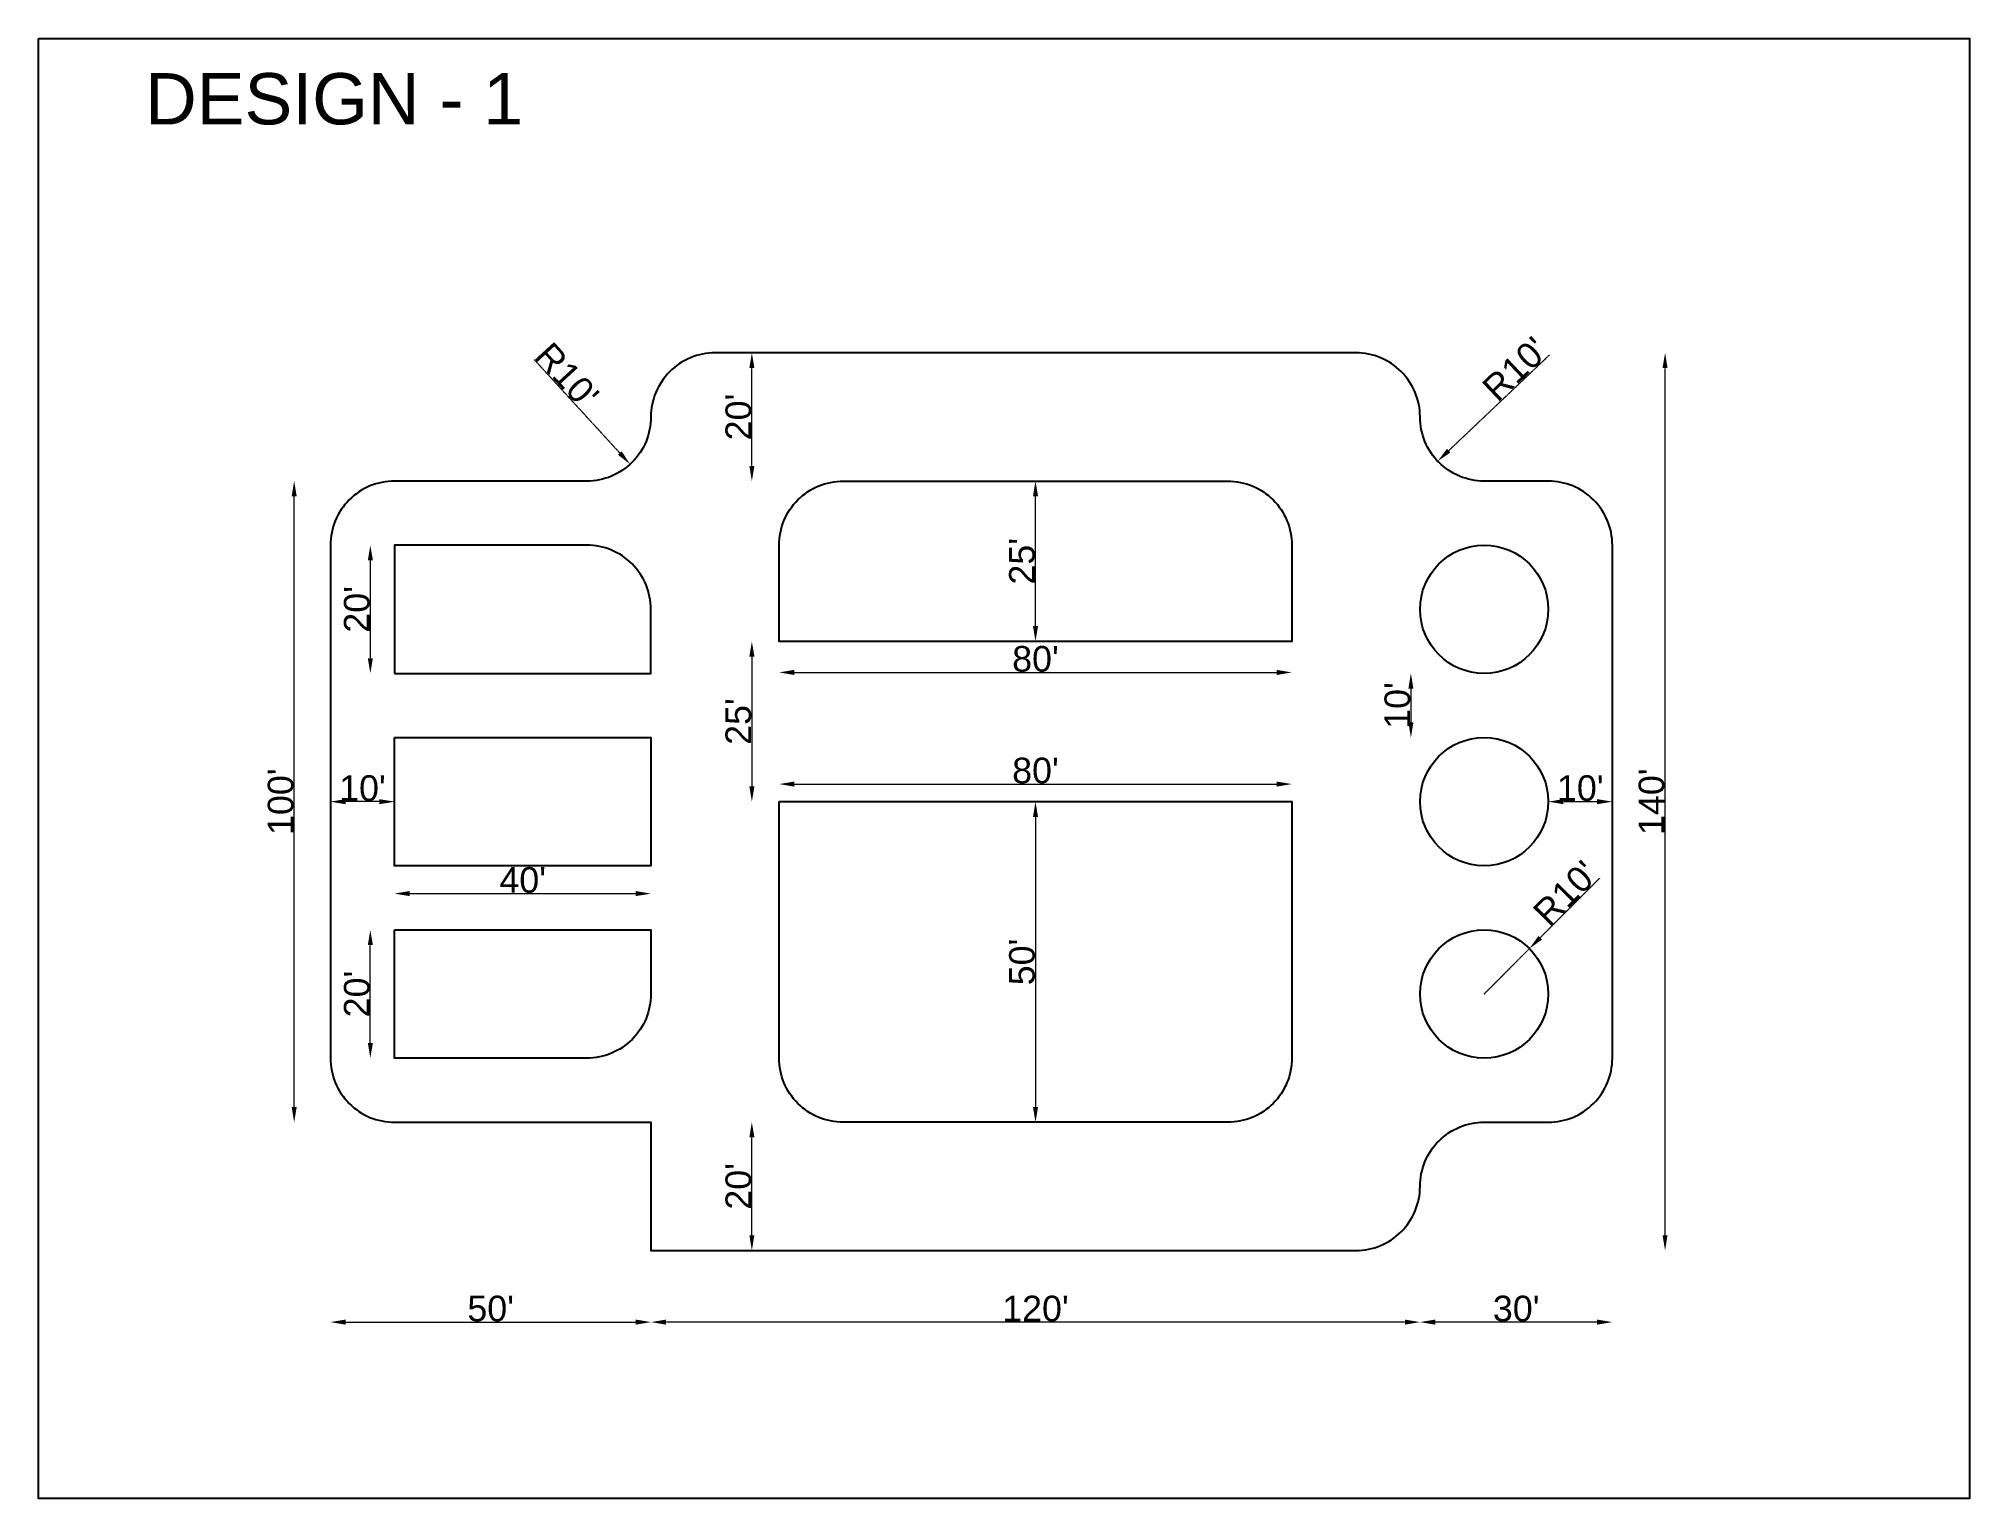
# Model space of a CAD drawing. Header units: inches. Extents: x 17764 to 21379, y -7058 to -4326.
import ezdxf

# ---------------------------------------------------------------- set-up
doc = ezdxf.new("R2010")
doc.units = ezdxf.units.IN
doc.header["$MEASUREMENT"] = 0
doc.header["$PDMODE"] = 66
doc.linetypes.add('HIDDEN', pattern=[0.375, 0.25, -0.125])
doc.layers.add('GF-wall', color=7, linetype='Continuous')
doc.styles.get("Standard").update_dxf_attribs({"font": 'arial.ttf'})
doc.dimstyles.new('ISO-25', dxfattribs={"dimtxt": 48, "dimasz": 28.5, "dimexe": 0.1875, "dimexo": 0.625, "dimtad": 1, "dimdec": 0, "dimlunit": 3, "dimtxsty": 'Standard', "dimcen": 2.5, "dimse1": 1, "dimse2": 1, "dimadec": 0, "dimazin": 0, "dimtfac": 1, "dimtdec": 0, "dimtmove": 0, "dimatfit": 3, "dimfxl": 1, "dimlwd": 15, "dimarcsym": 0})

# ---------------------------------------------------------------- blocks, each defined once
blk = doc.blocks.new('*D165')
at = {"color": 0, "linetype": 'HIDDEN', "lineweight": 15, "transparency": 16777216}
blk.add_line((18338.9, -6728), (18881.9, -6728), dxfattribs=at)
at = {"color": 0, "transparency": 16777216}
for points in [[(18338.9, -6723.3), (18338.9, -6732.8), (18310.4, -6728)], [(18881.9, -6723.3), (18881.9, -6732.8), (18910.4, -6728)]]:
    blk.add_solid(points, dxfattribs=at)
at = {"layer": 'Defpoints', "color": 0, "transparency": 16777216}
for p in [(18310.4, -6233.9), (18910.4, -6353.9), (18910.4, -6728)]:
    blk.add_point(p, dxfattribs=at)
at = {"color": 0, "transparency": 16777216, "insert": (18610.4, -6702.9), "char_height": 48, "attachment_point": 5}
blk.add_mtext("50'", dxfattribs=at)
blk = doc.blocks.new('*D166')
at = {"color": 0, "linetype": 'HIDDEN', "lineweight": 15, "transparency": 16777216}
blk.add_line((20321.9, -6728), (18938.9, -6728), dxfattribs=at)
at = {"color": 0, "transparency": 16777216}
for points in [[(18938.9, -6723.3), (18938.9, -6732.8), (18910.4, -6728)], [(20321.9, -6723.3), (20321.9, -6732.8), (20350.4, -6728)]]:
    blk.add_solid(points, dxfattribs=at)
at = {"layer": 'Defpoints', "color": 0, "transparency": 16777216}
for p in [(20350.4, -6473.9), (18910.4, -6593.9), (18910.4, -6728)]:
    blk.add_point(p, dxfattribs=at)
at = {"color": 0, "transparency": 16777216, "insert": (19630.4, -6702.9), "char_height": 48, "attachment_point": 5}
blk.add_mtext("120'", dxfattribs=at)
blk = doc.blocks.new('*D167')
at = {"color": 0, "linetype": 'HIDDEN', "lineweight": 15, "transparency": 16777216}
blk.add_line((20681.9, -6728), (20378.9, -6728), dxfattribs=at)
at = {"color": 0, "transparency": 16777216}
for points in [[(20378.9, -6723.3), (20378.9, -6732.8), (20350.4, -6728)], [(20681.9, -6723.3), (20681.9, -6732.8), (20710.4, -6728)]]:
    blk.add_solid(points, dxfattribs=at)
at = {"layer": 'Defpoints', "color": 0, "transparency": 16777216}
for p in [(20710.4, -6233.9), (20350.4, -6473.9), (20350.4, -6728)]:
    blk.add_point(p, dxfattribs=at)
at = {"color": 0, "transparency": 16777216, "insert": (20530.4, -6702.9), "char_height": 48, "attachment_point": 5}
blk.add_mtext("30'", dxfattribs=at)
blk = doc.blocks.new('*D168')
at = {"color": 0, "linetype": 'HIDDEN', "lineweight": 15, "transparency": 16777216}
blk.add_line((20809.1, -6565.4), (20809.1, -4942.4), dxfattribs=at)
at = {"color": 0, "transparency": 16777216}
for points in [[(20804.3, -4942.4), (20813.8, -4942.4), (20809.1, -4913.9)], [(20804.3, -6565.4), (20813.8, -6565.4), (20809.1, -6593.9)]]:
    blk.add_solid(points, dxfattribs=at)
at = {"layer": 'Defpoints', "color": 0, "transparency": 16777216}
for p in [(20230.4, -4913.9), (20809.1, -4913.9), (20230.4, -6593.9)]:
    blk.add_point(p, dxfattribs=at)
at = {"color": 0, "transparency": 16777216, "insert": (20783.9, -5753.9), "char_height": 48, "attachment_point": 5, "rotation": 90}
blk.add_mtext("140'", dxfattribs=at)
blk = doc.blocks.new('*D169')
at = {"color": 0, "linetype": 'HIDDEN', "lineweight": 15, "transparency": 16777216}
blk.add_line((18242.5, -6325.4), (18242.5, -5182.4), dxfattribs=at)
at = {"color": 0, "transparency": 16777216}
for points in [[(18237.8, -5182.4), (18247.3, -5182.4), (18242.5, -5153.9)], [(18237.8, -6325.4), (18247.3, -6325.4), (18242.5, -6353.9)]]:
    blk.add_solid(points, dxfattribs=at)
at = {"layer": 'Defpoints', "color": 0, "transparency": 16777216}
for p in [(18242.5, -5153.9), (18430.4, -5153.9), (18430.4, -6353.9)]:
    blk.add_point(p, dxfattribs=at)
at = {"color": 0, "transparency": 16777216, "insert": (18217.4, -5753.9), "char_height": 48, "attachment_point": 5, "rotation": 90}
blk.add_mtext("100'", dxfattribs=at)
blk = doc.blocks.new('*D170')
at = {"color": 0, "linetype": 'HIDDEN', "lineweight": 15, "transparency": 16777216}
blk.add_line((18385.1, -5302.4), (18385.1, -5485.4), dxfattribs=at)
at = {"color": 0, "transparency": 16777216}
for points in [[(18380.4, -5302.4), (18389.9, -5302.4), (18385.1, -5273.9)], [(18380.4, -5485.4), (18389.9, -5485.4), (18385.1, -5513.9)]]:
    blk.add_solid(points, dxfattribs=at)
at = {"layer": 'Defpoints', "color": 0, "transparency": 16777216}
for p in [(18430.4, -5273.9), (18385.1, -5513.9), (18430.4, -5513.9)]:
    blk.add_point(p, dxfattribs=at)
at = {"color": 0, "transparency": 16777216, "insert": (18360, -5393.9), "char_height": 48, "attachment_point": 5, "rotation": 90}
blk.add_mtext("20'", dxfattribs=at)
blk = doc.blocks.new('*D171')
at = {"color": 0, "linetype": 'HIDDEN', "lineweight": 15, "transparency": 16777216}
blk.add_line((18458.9, -5926), (18881.9, -5926), dxfattribs=at)
at = {"color": 0, "transparency": 16777216}
for points in [[(18458.9, -5921.2), (18458.9, -5930.7), (18430.4, -5926)], [(18881.9, -5921.2), (18881.9, -5930.7), (18910.4, -5926)]]:
    blk.add_solid(points, dxfattribs=at)
at = {"layer": 'Defpoints', "color": 0, "transparency": 16777216}
for p in [(18430.4, -5873.9), (18910.4, -5873.9), (18910.4, -5926)]:
    blk.add_point(p, dxfattribs=at)
at = {"color": 0, "transparency": 16777216, "insert": (18670.4, -5900.8), "char_height": 48, "attachment_point": 5}
blk.add_mtext("40'", dxfattribs=at)
blk = doc.blocks.new('*D172')
at = {"color": 0, "linetype": 'HIDDEN', "lineweight": 15, "transparency": 16777216}
blk.add_line((18385.1, -6205.4), (18385.1, -6022.4), dxfattribs=at)
at = {"color": 0, "transparency": 16777216}
for points in [[(18380.4, -6022.4), (18389.9, -6022.4), (18385.1, -5993.9)], [(18380.4, -6205.4), (18389.9, -6205.4), (18385.1, -6233.9)]]:
    blk.add_solid(points, dxfattribs=at)
at = {"layer": 'Defpoints', "color": 0, "transparency": 16777216}
for p in [(18385.1, -5993.9), (18430.4, -5993.9), (18430.4, -6233.9)]:
    blk.add_point(p, dxfattribs=at)
at = {"color": 0, "transparency": 16777216, "insert": (18360, -6113.9), "char_height": 48, "attachment_point": 5, "rotation": 90}
blk.add_mtext("20'", dxfattribs=at)
blk = doc.blocks.new('*D173')
at = {"color": 0, "linetype": 'HIDDEN', "lineweight": 15, "transparency": 16777216}
blk.add_line((19178.9, -5512), (20081.9, -5512), dxfattribs=at)
at = {"color": 0, "transparency": 16777216}
for points in [[(19178.9, -5507.3), (19178.9, -5516.8), (19150.4, -5512)], [(20081.9, -5507.3), (20081.9, -5516.8), (20110.4, -5512)]]:
    blk.add_solid(points, dxfattribs=at)
at = {"layer": 'Defpoints', "color": 0, "transparency": 16777216}
for p in [(19150.4, -5478.2), (20110.4, -5478.2), (20110.4, -5512)]:
    blk.add_point(p, dxfattribs=at)
at = {"color": 0, "transparency": 16777216, "insert": (19630.4, -5486.9), "char_height": 48, "attachment_point": 5}
blk.add_mtext("80'", dxfattribs=at)
blk = doc.blocks.new('*D174')
at = {"color": 0, "linetype": 'HIDDEN', "lineweight": 15, "transparency": 16777216}
blk.add_line((19630.4, -5425.4), (19630.4, -5182.4), dxfattribs=at)
at = {"color": 0, "transparency": 16777216}
for points in [[(19625.7, -5182.4), (19635.2, -5182.4), (19630.4, -5153.9)], [(19625.7, -5425.4), (19635.2, -5425.4), (19630.4, -5453.9)]]:
    blk.add_solid(points, dxfattribs=at)
at = {"layer": 'Defpoints', "color": 0, "transparency": 16777216}
for p in [(19630.4, -5153.9), (19630.4, -5153.9), (19630.4, -5453.9)]:
    blk.add_point(p, dxfattribs=at)
at = {"color": 0, "transparency": 16777216, "insert": (19605.3, -5303.9), "char_height": 48, "attachment_point": 5, "rotation": 90}
blk.add_mtext("25'", dxfattribs=at)
blk = doc.blocks.new('*D175')
at = {"color": 0, "linetype": 'HIDDEN', "lineweight": 15, "transparency": 16777216}
blk.add_line((19178.9, -5721), (20081.9, -5721), dxfattribs=at)
at = {"color": 0, "transparency": 16777216}
for points in [[(19178.9, -5716.3), (19178.9, -5725.8), (19150.4, -5721)], [(20081.9, -5716.3), (20081.9, -5725.8), (20110.4, -5721)]]:
    blk.add_solid(points, dxfattribs=at)
at = {"layer": 'Defpoints', "color": 0, "transparency": 16777216}
for p in [(20110.4, -5721), (19150.4, -5753.9), (20110.4, -5753.9)]:
    blk.add_point(p, dxfattribs=at)
at = {"color": 0, "transparency": 16777216, "insert": (19630.4, -5695.9), "char_height": 48, "attachment_point": 5}
blk.add_mtext("80'", dxfattribs=at)
blk = doc.blocks.new('*D176')
at = {"color": 0, "linetype": 'HIDDEN', "lineweight": 15, "transparency": 16777216}
blk.add_line((19630.4, -5782.4), (19630.4, -6325.4), dxfattribs=at)
at = {"color": 0, "transparency": 16777216}
for points in [[(19625.7, -5782.4), (19635.2, -5782.4), (19630.4, -5753.9)], [(19625.7, -6325.4), (19635.2, -6325.4), (19630.4, -6353.9)]]:
    blk.add_solid(points, dxfattribs=at)
at = {"layer": 'Defpoints', "color": 0, "transparency": 16777216}
for p in [(19630.4, -5753.9), (19630.4, -6353.9), (19630.4, -6353.9)]:
    blk.add_point(p, dxfattribs=at)
at = {"color": 0, "transparency": 16777216, "insert": (19605.3, -6053.9), "char_height": 48, "attachment_point": 5, "rotation": 90}
blk.add_mtext("50'", dxfattribs=at)
blk = doc.blocks.new('*D177')
at = {"color": 0, "linetype": 'HIDDEN', "lineweight": 15, "transparency": 16777216}
blk.add_line((19099.4, -5482.4), (19099.4, -5725.4), dxfattribs=at)
at = {"color": 0, "transparency": 16777216}
for points in [[(19094.7, -5482.4), (19104.2, -5482.4), (19099.4, -5453.9)], [(19094.7, -5725.4), (19104.2, -5725.4), (19099.4, -5753.9)]]:
    blk.add_solid(points, dxfattribs=at)
at = {"layer": 'Defpoints', "color": 0, "transparency": 16777216}
for p in [(19150.4, -5453.9), (19099.4, -5753.9), (19150.4, -5753.9)]:
    blk.add_point(p, dxfattribs=at)
at = {"color": 0, "transparency": 16777216, "insert": (19074.3, -5603.9), "char_height": 48, "attachment_point": 5, "rotation": 90}
blk.add_mtext("25'", dxfattribs=at)
blk = doc.blocks.new('*D178')
at = {"color": 0, "linetype": 'HIDDEN', "lineweight": 15, "transparency": 16777216}
blk.add_line((19099.4, -6565.4), (19099.4, -6382.4), dxfattribs=at)
at = {"color": 0, "transparency": 16777216}
for points in [[(19094.7, -6382.4), (19104.2, -6382.4), (19099.4, -6353.9)], [(19094.7, -6565.4), (19104.2, -6565.4), (19099.4, -6593.9)]]:
    blk.add_solid(points, dxfattribs=at)
at = {"layer": 'Defpoints', "color": 0, "transparency": 16777216}
for p in [(19099.4, -6353.9), (19604, -6353.9), (19604, -6593.9)]:
    blk.add_point(p, dxfattribs=at)
at = {"color": 0, "transparency": 16777216, "insert": (19074.3, -6473.9), "char_height": 48, "attachment_point": 5, "rotation": 90}
blk.add_mtext("20'", dxfattribs=at)
blk = doc.blocks.new('*D180')
at = {"color": 0, "linetype": 'HIDDEN', "lineweight": 15, "transparency": 16777216}
blk.add_line((19099.4, -5125.4), (19099.4, -4942.4), dxfattribs=at)
at = {"color": 0, "transparency": 16777216}
for points in [[(19094.7, -4942.4), (19104.2, -4942.4), (19099.4, -4913.9)], [(19094.7, -5125.4), (19104.2, -5125.4), (19099.4, -5153.9)]]:
    blk.add_solid(points, dxfattribs=at)
at = {"layer": 'Defpoints', "color": 0, "transparency": 16777216}
for p in [(19099.4, -4913.9), (19630.4, -4913.9), (19630.4, -5153.9)]:
    blk.add_point(p, dxfattribs=at)
at = {"color": 0, "transparency": 16777216, "insert": (19074.3, -5033.9), "char_height": 48, "attachment_point": 5, "rotation": 90}
blk.add_mtext("20'", dxfattribs=at)
blk = doc.blocks.new('*D181')
at = {"color": 0, "linetype": 'HIDDEN', "lineweight": 15, "transparency": 16777216}
blk.add_line((20592.4, -4918.1), (20404.1, -5096.9), dxfattribs=at)
at = {"color": 0, "transparency": 16777216}
blk.add_solid([(20400.8, -5093.5), (20407.3, -5100.4), (20383.4, -5116.5)], dxfattribs=at)
at = {"layer": 'Defpoints', "color": 0, "transparency": 16777216}
for p in [(20557.4, -4951.3), (20470.4, -5033.9)]:
    blk.add_point(p, dxfattribs=at)
at = {"color": 0, "transparency": 16777216, "insert": (20528.5, -4944.1), "char_height": 48, "attachment_point": 5, "rotation": 43.5164}
blk.add_mtext("R10'", dxfattribs=at)
blk = doc.blocks.new('*D182')
at = {"color": 0, "linetype": 'HIDDEN', "lineweight": 15, "transparency": 16777216}
blk.add_line((18691.3, -4925.8), (18852.2, -5101.4), dxfattribs=at)
at = {"color": 0, "transparency": 16777216}
blk.add_solid([(18855.7, -5098.2), (18848.7, -5104.6), (18871.5, -5122.4)], dxfattribs=at)
at = {"layer": 'Defpoints', "color": 0, "transparency": 16777216}
for p in [(18709.4, -4945.4), (18790.4, -5033.9)]:
    blk.add_point(p, dxfattribs=at)
at = {"color": 0, "transparency": 16777216, "insert": (18753.3, -4956.2), "char_height": 48, "attachment_point": 5, "rotation": 312.4961}
blk.add_mtext("R10'", dxfattribs=at)
blk = doc.blocks.new('*D183')
at = {"color": 0, "linetype": 'HIDDEN', "lineweight": 15, "transparency": 16777216}
for p, q in [((20686.2, -5897.4), (20575.2, -6008.7)), ((20470.4, -6113.9), (20555.1, -6028.9))]:
    blk.add_line(p, q, dxfattribs=at)
at = {"color": 0, "transparency": 16777216}
blk.add_solid([(20571.9, -6005.4), (20578.6, -6012.1), (20555.1, -6028.9)], dxfattribs=at)
at = {"layer": 'Defpoints', "color": 0, "transparency": 16777216}
for p in [(20555.1, -6028.9), (20470.4, -6113.9)]:
    blk.add_point(p, dxfattribs=at)
at = {"color": 0, "transparency": 16777216, "insert": (20623, -5925.2), "char_height": 48, "attachment_point": 5, "rotation": 45.1046}
blk.add_mtext("R10'", dxfattribs=at)
blk = doc.blocks.new('*D184')
at = {"color": 0, "linetype": 'HIDDEN', "lineweight": 15, "transparency": 16777216}
blk.add_line((20333.2, -5542.4), (20333.2, -5605.4), dxfattribs=at)
at = {"color": 0, "transparency": 16777216}
for points in [[(20328.5, -5542.4), (20338, -5542.4), (20333.2, -5513.9)], [(20328.5, -5605.4), (20338, -5605.4), (20333.2, -5633.9)]]:
    blk.add_solid(points, dxfattribs=at)
at = {"layer": 'Defpoints', "color": 0, "transparency": 16777216}
for p in [(20470.4, -5513.9), (20333.2, -5633.9), (20470.4, -5633.9)]:
    blk.add_point(p, dxfattribs=at)
at = {"color": 0, "transparency": 16777216, "insert": (20308.1, -5573.9), "char_height": 48, "attachment_point": 5, "rotation": 90}
blk.add_mtext("10'", dxfattribs=at)
blk = doc.blocks.new('*D185')
at = {"color": 0, "linetype": 'HIDDEN', "lineweight": 15, "transparency": 16777216}
blk.add_line((20618.9, -5753.9), (20681.9, -5753.9), dxfattribs=at)
at = {"color": 0, "transparency": 16777216}
for points in [[(20618.9, -5749.2), (20618.9, -5758.7), (20590.4, -5753.9)], [(20681.9, -5749.2), (20681.9, -5758.7), (20710.4, -5753.9)]]:
    blk.add_solid(points, dxfattribs=at)
at = {"layer": 'Defpoints', "color": 0, "transparency": 16777216}
for p in [(20590.4, -5753.9), (20710.4, -5753.9), (20710.4, -5753.9)]:
    blk.add_point(p, dxfattribs=at)
at = {"color": 0, "transparency": 16777216, "insert": (20650.4, -5728.8), "char_height": 48, "attachment_point": 5}
blk.add_mtext("10'", dxfattribs=at)
blk = doc.blocks.new('*D186')
at = {"color": 0, "linetype": 'HIDDEN', "lineweight": 15, "transparency": 16777216}
blk.add_line((18401.9, -5753.9), (18338.9, -5753.9), dxfattribs=at)
at = {"color": 0, "transparency": 16777216}
for points in [[(18338.9, -5749.2), (18338.9, -5758.7), (18310.4, -5753.9)], [(18401.9, -5749.2), (18401.9, -5758.7), (18430.4, -5753.9)]]:
    blk.add_solid(points, dxfattribs=at)
at = {"layer": 'Defpoints', "color": 0, "transparency": 16777216}
for p in [(18310.4, -5753.9), (18310.4, -5753.9), (18430.4, -5753.9)]:
    blk.add_point(p, dxfattribs=at)
at = {"color": 0, "transparency": 16777216, "insert": (18370.4, -5728.8), "char_height": 48, "attachment_point": 5}
blk.add_mtext("10'", dxfattribs=at)

msp = doc.modelspace()

# ---------------------------------------------------------------- linework, layer by layer
for points in [[(17764.1, -4325.7), (21378.8, -4325.7), (21378.8, -7057.9), (17764.1, -7057.9)], [(18430.4, -5633.9), (18910.4, -5633.9), (18910.4, -5873.9), (18430.4, -5873.9)]]:
    msp.add_lwpolyline(points, close=True)
for points in [[(18310.4, -5273.9), (18310.4, -6233.9, 0.414214), (18430.4, -6353.9), (18910.4, -6353.9), (18910.4, -6593.9), (20230.4, -6593.9, 0.414214), (20350.4, -6473.9), (20350.4, -6473.9, -0.414214), (20470.4, -6353.9), (20590.4, -6353.9, 0.414214), (20710.4, -6233.9), (20710.4, -5273.9, 0.414214), (20590.4, -5153.9), (20470.4, -5153.9, -0.414214), (20350.4, -5033.9), (20350.4, -5033.9, 0.414214), (20230.4, -4913.9), (19030.4, -4913.9, 0.414214), (18910.4, -5033.9), (18910.4, -5033.9, -0.414214), (18790.4, -5153.9), (18430.4, -5153.9, 0.414214)], [(19270.4, -5153.9), (19990.4, -5153.9, -0.414214), (20110.4, -5273.9), (20110.4, -5453.9), (19150.4, -5453.9), (19150.4, -5273.9, -0.414214)], [(18430.4, -5513.9), (18910.4, -5513.9), (18910.4, -5393.9, 0.414214), (18790.4, -5273.9), (18430.4, -5273.9)], [(19150.4, -5753.9), (20110.4, -5753.9), (20110.4, -6233.9, -0.414214), (19990.4, -6353.9), (19270.4, -6353.9, -0.414214), (19150.4, -6233.9)], [(18430.4, -5993.9), (18910.4, -5993.9), (18910.4, -6113.9, -0.414214), (18790.4, -6233.9), (18430.4, -6233.9)]]:
    msp.add_lwpolyline(points, format="xyb", close=True)
for centre in [(20470.4, -5393.9), (20470.4, -5753.9), (20470.4, -6113.9)]:
    msp.add_circle(centre, 120)

# ---------------------------------------------------------------- texts
at = {"layer": 'GF-wall', "insert": (18671.1, -4390.3), "char_height": 96, "width": 831.836, "attachment_point": 3}
msp.add_mtext('DESIGN - 1', dxfattribs=at)

# ---------------------------------------------------------------- dimensions: what is measured, and where the dimension line sits
for center, mpoint, picture, middle in [((20470.4, -5033.9), (20557.4, -4951.3), '*D181', (20545.8, -4962.4)), ((18790.4, -5033.9), (18709.4, -4945.4), '*D182', (18734.8, -4973.2))]:
    dim = msp.add_radius_dim(center=center, mpoint=mpoint, dimstyle='ISO-25')
    dim.commit()
    dim.dimension.update_dxf_attribs({"geometry": picture, "text_midpoint": middle, "dimtype": 164})
for base, p1, p2, picture, middle in [((19099.4, -4913.9), (19630.4, -5153.9), (19630.4, -4913.9), '*D180', (19074.3, -5033.9)), ((20809.1, -4913.9), (20230.4, -6593.9), (20230.4, -4913.9), '*D168', (20783.9, -5753.9)), ((18242.5, -5153.9), (18430.4, -6353.9), (18430.4, -5153.9), '*D169', (18217.4, -5753.9)), ((19630.4, -5153.9), (19630.4, -5453.9), (19630.4, -5153.9), '*D174', (19605.3, -5303.9)), ((18385.1, -5513.9), (18430.4, -5273.9), (18430.4, -5513.9), '*D170', (18360, -5393.9)), ((19099.4, -5753.9), (19150.4, -5453.9), (19150.4, -5753.9), '*D177', (19074.3, -5603.9)), ((20333.2, -5633.9), (20470.4, -5513.9), (20470.4, -5633.9), '*D184', (20308.1, -5573.9)), ((19630.4, -6353.9), (19630.4, -5753.9), (19630.4, -6353.9), '*D176', (19605.3, -6053.9)), ((18385.1, -5993.9), (18430.4, -6233.9), (18430.4, -5993.9), '*D172', (18360, -6113.9)), ((19099.4, -6353.9), (19604, -6593.9), (19604, -6353.9), '*D178', (19074.3, -6473.9))]:
    dim = msp.add_linear_dim(base=base, p1=p1, p2=p2, angle=90, dimstyle='ISO-25')
    dim.commit()
    dim.dimension.update_dxf_attribs({"geometry": picture, "text_midpoint": middle})
for base, p1, p2, picture, middle in [((20110.4, -5512), (19150.4, -5478.2), (20110.4, -5478.2), '*D173', (19630.4, -5486.9)), ((20110.4, -5721), (19150.4, -5753.9), (20110.4, -5753.9), '*D175', (19630.4, -5695.9)), ((18310.4, -5753.9), (18430.4, -5753.9), (18310.4, -5753.9), '*D186', (18370.4, -5728.8)), ((20710.4, -5753.9), (20590.4, -5753.9), (20710.4, -5753.9), '*D185', (20650.4, -5728.8)), ((18910.4, -5926), (18430.4, -5873.9), (18910.4, -5873.9), '*D171', (18670.4, -5900.8)), ((18910.4, -6728), (18310.4, -6233.9), (18910.4, -6353.9), '*D165', (18610.4, -6702.9)), ((20350.4, -6728), (20710.4, -6233.9), (20350.4, -6473.9), '*D167', (20530.4, -6702.9)), ((18910.4, -6728), (20350.4, -6473.9), (18910.4, -6593.9), '*D166', (19630.4, -6702.9))]:
    dim = msp.add_linear_dim(base=base, p1=p1, p2=p2, dimstyle='ISO-25')
    dim.commit()
    dim.dimension.update_dxf_attribs({"geometry": picture, "text_midpoint": middle})
dim = msp.add_radius_dim(center=(20470.4, -6113.9), mpoint=(20555.1, -6028.9), dimstyle='ISO-25')
dim.commit()
dim.dimension.update_dxf_attribs({"geometry": '*D183', "text_midpoint": (20623, -5925.2)})

doc.saveas('drawing.dxf')
